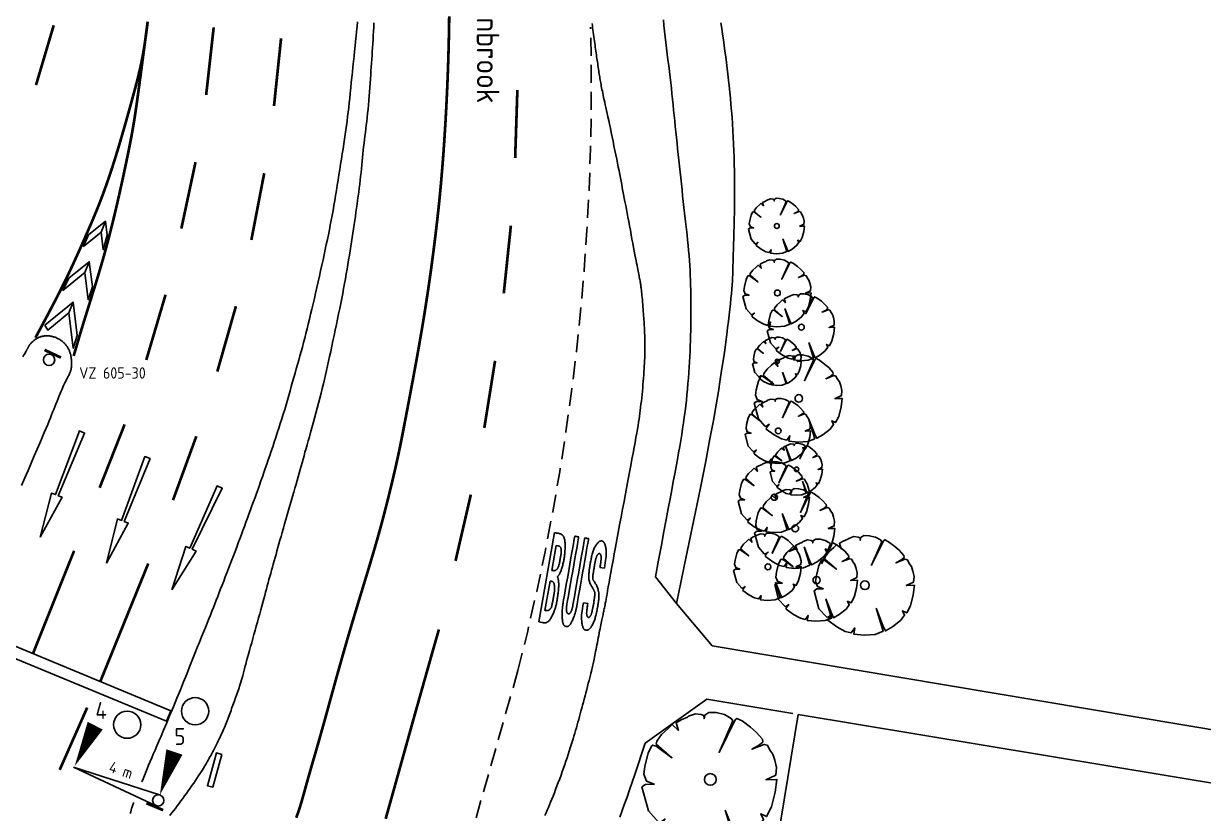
# Model space of a CAD drawing. Header units: metres. Extents: x -3 to 211, y 1 to 149.
# Drawn here: x 83.3 to 135.4, y 79.7 to 114.5 of the extents above; entities that cross this region are included whole.
import ezdxf

# ---------------------------------------------------------------- set-up
doc = ezdxf.new("R2010")
doc.units = ezdxf.units.M
doc.header["$LTSCALE"] = 25
doc.linetypes.add('STRICHLINIE2', pattern=[9.525, 6.35, -3.175])
doc.layers.get('0').update_dxf_attribs({"linetype": 'CONTINUOUS'})
for name, color, linetype in [('BG-GR-TXT-STR-NAM', 4, 'CONTINUOUS'), ('BT-OF-LIN-ABG', 4, 'CONTINUOUS'), ('BT-SM-SYM', 2, 'CONTINUOUS'), ('BV-FM-SYM', 2, 'CONTINUOUS'), ('BV-SF-LIN-HOH', 5, 'CONTINUOUS'), ('BV-SF-LIN-HOH-AGS', 5, 'STRICHLINIE2'), ('BV-SM-SYM', 2, 'CONTINUOUS'), ('BV-VK-SYM', 2, 'CONTINUOUS'), ('BV-VK-TXT', 2, 'CONTINUOUS'), ('BV-VK-TXT-LSA', 3, 'CONTINUOUS')]:
    doc.layers.add(name, color=color, linetype=linetype)
doc.styles.get("Standard").update_dxf_attribs({"font": 'isocp.shx', "height": 0.5})

# ---------------------------------------------------------------- blocks, each defined once
blk = doc.blocks.new('VKLSASK1')
blk.add_lwpolyline([(0, -0.45, 0, 0, 0), (0, 0.15, 0.3, 0, 0), (0, 0.45, 0, 0, 0)], format="xyseb")
blk.add_circle((0, 0), 0.6)
blk = doc.blocks.new('BMIST')
blk.add_lwpolyline([(0.506, 0.041), (0.991, 0.004), (0.99, -0.167), (0.925, -0.378), (0.829, -0.566), (0.721, -0.503), (0.788, -0.605), (0.717, -0.704), (0.57, -0.828), (0.382, -0.947), (0.354, -0.933), (0.304, -0.846), (0.324, -0.92), (0.31, -0.952), (0.101, -1.03), (-0.27, -0.988), (-0.283, -0.927), (-0.239, -0.804), (-0.323, -0.896), (-0.431, -0.894), (-0.535, -0.836), (-0.705, -0.716), (-0.782, -0.629), (-0.791, -0.616), (-0.754, -0.569), (-0.509, -0.416), (-0.783, -0.559), (-0.822, -0.535), (-0.888, -0.433), (-0.937, -0.307), (-0.967, -0.23), (-0.853, -0.178), (-0.972, -0.169), (-0.984, -0.083), (-0.988, 0.019), (-0.995, 0.04), (-0.992, 0.149), (-0.949, 0.227), (-0.921, 0.255), (-0.876, 0.242), (-0.923, 0.274), (-0.939, 0.342), (-0.895, 0.442), (-0.824, 0.549), (-0.733, 0.621), (-0.69, 0.629), (-0.328, 0.267), (-0.694, 0.669), (-0.702, 0.7), (-0.639, 0.757), (-0.506, 0.838), (-0.406, 0.892), (-0.273, 0.943), (-0.233, 0.932), (-0.208, 0.851), (-0.194, 0.741), (-0.194, 0.938), (-0.164, 0.976), (-0.083, 0.986), (-0.013, 1.003), (0.083, 0.998), (0.192, 0.981), (0.295, 0.932), (0.305, 0.77), (0.361, 0.923), (0.531, 0.832), (0.714, 0.7), (0.82, 0.58), (0.752, 0.513), (0.846, 0.521), (0.916, 0.409), (0.976, 0.211), (0.999, 0.048), (0.879, 0.043)], close=True)
blk.add_circle((0, 0), 0.0866)
blk = doc.blocks.new('FMPFLG')
blk.add_lwpolyline([(0, 0), (2, 0.25), (2, 0.0625), (5, 0.125), (5, -0.125), (2, -0.0625), (2, -0.25)], close=True)
blk = doc.blocks.new('BB')
for p, q in [((0, 0), (0, 4)), ((0, 0), (0, 4)), ((0.175, 2.337), (0.175, 3.45)), ((0.175, 0.55), (0.175, 1.863))]:
    blk.add_line(p, q)
for points in [[(0, 4), (0.045, 4), (0.088, 4), (0.129, 4), (0.167, 3.999), (0.203, 3.998), (0.237, 3.995), (0.267, 3.991), (0.295, 3.986), (0.32, 3.978), (0.342, 3.969), (0.362, 3.958), (0.38, 3.944), (0.396, 3.928), (0.412, 3.91), (0.426, 3.89), (0.44, 3.868), (0.455, 3.843), (0.469, 3.816), (0.482, 3.786), (0.496, 3.754), (0.509, 3.72), (0.521, 3.683), (0.532, 3.643), (0.543, 3.6), (0.552, 3.555), (0.561, 3.508), (0.569, 3.459), (0.576, 3.409), (0.582, 3.359), (0.588, 3.308), (0.593, 3.259), (0.597, 3.21), (0.601, 3.163), (0.604, 3.118), (0.607, 3.073), (0.609, 3.029), (0.611, 2.986), (0.612, 2.941), (0.612, 2.896), (0.611, 2.85), (0.609, 2.802), (0.607, 2.753), (0.603, 2.704), (0.6, 2.654), (0.595, 2.606), (0.591, 2.559), (0.585, 2.515), (0.58, 2.473), (0.574, 2.434), (0.569, 2.399), (0.563, 2.366), (0.556, 2.336), (0.55, 2.309), (0.543, 2.284), (0.536, 2.261), (0.528, 2.239), (0.521, 2.22), (0.513, 2.202), (0.505, 2.185), (0.497, 2.171), (0.49, 2.158), (0.483, 2.146), (0.477, 2.137), (0.472, 2.129), (0.468, 2.123), (0.465, 2.118), (0.463, 2.115), (0.462, 2.112), (0.461, 2.111), (0.46, 2.11), (0.46, 2.11), (0.46, 2.11), (0.46, 2.11), (0.46, 2.11), (0.46, 2.11), (0.46, 2.11), (0.46, 2.11), (0.46, 2.11), (0.46, 2.11), (0.46, 2.11), (0.46, 2.11), (0.46, 2.11), (0.46, 2.11), (0.461, 2.109), (0.461, 2.108), (0.462, 2.107), (0.463, 2.105), (0.465, 2.103), (0.467, 2.1), (0.469, 2.096), (0.472, 2.091), (0.476, 2.084), (0.48, 2.075), (0.485, 2.064), (0.492, 2.05), (0.499, 2.034), (0.507, 2.014), (0.516, 1.991), (0.525, 1.965), (0.535, 1.936), (0.545, 1.904), (0.554, 1.868), (0.564, 1.83), (0.572, 1.788), (0.58, 1.743), (0.587, 1.696), (0.593, 1.647), (0.599, 1.597), (0.604, 1.547), (0.608, 1.496), (0.611, 1.447), (0.614, 1.399), (0.616, 1.353), (0.617, 1.31), (0.618, 1.268), (0.619, 1.228), (0.62, 1.189), (0.62, 1.152), (0.621, 1.116), (0.621, 1.081), (0.621, 1.046), (0.622, 1.012), (0.622, 0.978), (0.622, 0.944), (0.621, 0.909), (0.619, 0.873), (0.617, 0.836), (0.613, 0.797), (0.608, 0.756), (0.603, 0.714), (0.596, 0.67), (0.588, 0.626), (0.579, 0.581), (0.57, 0.535), (0.56, 0.491), (0.549, 0.446), (0.537, 0.403), (0.525, 0.361), (0.513, 0.32), (0.5, 0.281), (0.486, 0.245), (0.473, 0.211), (0.458, 0.179), (0.444, 0.151), (0.429, 0.125), (0.414, 0.103), (0.398, 0.084), (0.382, 0.067), (0.365, 0.053), (0.347, 0.04), (0.329, 0.03), (0.31, 0.022), (0.291, 0.016), (0.269, 0.01), (0.242, 0.006), (0.211, 0.004), (0.173, 0.002), (0.126, 0.001), (0.069, 0), (0, 0)], [(0.175, 3.45), (0.225, 3.452), (0.264, 3.452), (0.296, 3.45), (0.32, 3.444), (0.339, 3.437), (0.354, 3.427), (0.365, 3.416), (0.375, 3.402), (0.384, 3.385), (0.393, 3.368), (0.402, 3.348), (0.41, 3.327), (0.417, 3.304), (0.423, 3.28), (0.429, 3.255), (0.434, 3.228), (0.437, 3.201), (0.44, 3.173), (0.442, 3.144), (0.444, 3.113), (0.444, 3.08), (0.445, 3.045), (0.445, 3.007), (0.445, 2.967), (0.445, 2.924), (0.445, 2.88), (0.445, 2.834), (0.444, 2.788), (0.443, 2.743), (0.441, 2.7), (0.439, 2.659), (0.437, 2.622), (0.433, 2.588), (0.429, 2.559), (0.424, 2.534), (0.419, 2.511), (0.412, 2.491), (0.406, 2.474), (0.399, 2.458), (0.392, 2.444), (0.384, 2.431), (0.376, 2.419), (0.368, 2.409), (0.359, 2.399), (0.35, 2.389), (0.341, 2.381), (0.332, 2.373), (0.322, 2.366), (0.311, 2.36), (0.3, 2.354), (0.287, 2.35), (0.272, 2.345), (0.254, 2.342), (0.232, 2.34), (0.206, 2.338), (0.175, 2.337)], [(0.175, 1.863), (0.216, 1.864), (0.25, 1.863), (0.278, 1.859), (0.301, 1.853), (0.32, 1.844), (0.335, 1.832), (0.347, 1.817), (0.358, 1.8), (0.368, 1.78), (0.377, 1.757), (0.385, 1.733), (0.392, 1.707), (0.399, 1.682), (0.405, 1.656), (0.41, 1.632), (0.416, 1.609), (0.42, 1.589), (0.424, 1.57), (0.428, 1.552), (0.431, 1.534), (0.434, 1.516), (0.437, 1.498), (0.439, 1.477), (0.441, 1.455), (0.442, 1.429), (0.443, 1.401), (0.444, 1.37), (0.444, 1.337), (0.445, 1.301), (0.445, 1.263), (0.445, 1.222), (0.445, 1.179), (0.445, 1.134), (0.445, 1.087), (0.445, 1.04), (0.444, 0.993), (0.443, 0.947), (0.442, 0.903), (0.44, 0.862), (0.438, 0.824), (0.435, 0.791), (0.431, 0.761), (0.427, 0.735), (0.421, 0.711), (0.414, 0.69), (0.406, 0.671), (0.396, 0.652), (0.385, 0.635), (0.372, 0.617), (0.356, 0.6), (0.337, 0.585), (0.315, 0.572), (0.288, 0.561), (0.256, 0.553), (0.219, 0.549), (0.175, 0.55)]]:
    blk.add_lwpolyline(points)
blk = doc.blocks.new('BU')
blk.add_lwpolyline([(0.347, 0.589), (0.351, 0.591), (0.356, 0.594), (0.36, 0.598), (0.365, 0.603), (0.369, 0.608), (0.374, 0.615), (0.379, 0.622), (0.384, 0.631), (0.39, 0.642), (0.395, 0.654), (0.401, 0.667), (0.407, 0.681), (0.412, 0.697), (0.417, 0.714), (0.422, 0.733), (0.426, 0.752), (0.43, 0.773), (0.433, 0.795), (0.436, 0.817), (0.438, 0.838), (0.44, 0.859), (0.441, 0.877), (0.442, 0.894), (0.443, 0.909), (0.444, 0.921), (0.444, 0.936), (0.445, 0.961), (0.445, 1.002), (0.445, 1.065), (0.445, 1.157), (0.445, 1.284), (0.445, 1.452), (0.445, 1.665), (0.445, 1.914), (0.445, 2.186), (0.445, 2.471), (0.445, 2.755), (0.445, 3.028), (0.445, 3.277), (0.445, 3.49), (0.445, 3.658), (0.445, 3.784), (0.445, 3.875), (0.445, 3.935), (0.445, 3.972), (0.445, 3.991), (0.445, 3.998), (0.445, 3.999), (0.445, 3.999), (0.445, 3.999), (0.447, 3.999), (0.449, 3.999), (0.452, 3.999), (0.457, 3.999), (0.465, 3.999), (0.474, 3.999), (0.486, 3.999), (0.501, 3.999), (0.516, 3.999), (0.532, 3.999), (0.549, 3.999), (0.564, 3.999), (0.579, 3.999), (0.591, 3.999), (0.6, 3.999), (0.608, 3.999), (0.613, 3.999), (0.616, 3.999), (0.618, 3.999), (0.62, 3.999), (0.62, 3.999), (0.62, 3.999), (0.62, 3.998), (0.62, 3.991), (0.62, 3.972), (0.62, 3.935), (0.62, 3.875), (0.62, 3.784), (0.62, 3.658), (0.62, 3.489), (0.62, 3.276), (0.62, 3.027), (0.62, 2.754), (0.62, 2.47), (0.62, 2.185), (0.62, 1.912), (0.62, 1.663), (0.62, 1.45), (0.62, 1.281), (0.62, 1.154), (0.62, 1.061), (0.619, 0.994), (0.619, 0.949), (0.618, 0.917), (0.617, 0.892), (0.616, 0.866), (0.614, 0.836), (0.611, 0.799), (0.608, 0.757), (0.604, 0.712), (0.599, 0.663), (0.594, 0.613), (0.587, 0.562), (0.578, 0.511), (0.569, 0.461), (0.558, 0.413), (0.547, 0.367), (0.535, 0.323), (0.523, 0.281), (0.511, 0.243), (0.499, 0.208), (0.487, 0.177), (0.477, 0.15), (0.467, 0.127), (0.458, 0.107), (0.448, 0.09), (0.439, 0.076), (0.43, 0.064), (0.42, 0.054), (0.41, 0.045), (0.399, 0.037), (0.388, 0.03), (0.376, 0.025), (0.363, 0.02), (0.35, 0.016), (0.337, 0.014), (0.324, 0.012), (0.31, 0.011), (0.296, 0.012), (0.283, 0.014), (0.27, 0.016), (0.257, 0.02), (0.244, 0.025), (0.232, 0.03), (0.221, 0.037), (0.21, 0.045), (0.2, 0.054), (0.19, 0.064), (0.181, 0.076), (0.172, 0.09), (0.162, 0.107), (0.153, 0.127), (0.143, 0.15), (0.133, 0.177), (0.121, 0.208), (0.109, 0.243), (0.097, 0.281), (0.085, 0.323), (0.073, 0.367), (0.062, 0.413), (0.051, 0.461), (0.042, 0.511), (0.033, 0.562), (0.026, 0.613), (0.021, 0.663), (0.016, 0.712), (0.012, 0.757), (0.009, 0.799), (0.006, 0.836), (0.004, 0.866), (0.003, 0.892), (0.002, 0.917), (0.001, 0.949), (0.001, 0.994), (0, 1.061), (0, 1.154), (0, 1.281), (0, 1.45), (0, 1.663), (0, 1.912), (0, 2.185), (0, 2.47), (0, 2.754), (0, 3.027), (0, 3.276), (0, 3.489), (0, 3.658), (0, 3.784), (0, 3.875), (0, 3.935), (0, 3.972), (0, 3.991), (0, 3.998), (0, 3.999), (0, 3.999), (0, 3.999), (0.002, 3.999), (0.004, 3.999), (0.007, 3.999), (0.012, 3.999), (0.02, 3.999), (0.029, 3.999), (0.041, 3.999), (0.056, 3.999), (0.071, 3.999), (0.087, 3.999), (0.104, 3.999), (0.119, 3.999), (0.134, 3.999), (0.146, 3.999), (0.155, 3.999), (0.163, 3.999), (0.168, 3.999), (0.171, 3.999), (0.173, 3.999), (0.175, 3.999), (0.175, 3.999), (0.175, 3.999), (0.175, 3.998), (0.175, 3.991), (0.175, 3.972), (0.175, 3.935), (0.175, 3.875), (0.175, 3.784), (0.175, 3.658), (0.175, 3.49), (0.175, 3.277), (0.175, 3.028), (0.175, 2.755), (0.175, 2.471), (0.175, 2.186), (0.175, 1.914), (0.175, 1.665), (0.175, 1.452), (0.175, 1.284), (0.175, 1.157), (0.175, 1.065), (0.175, 1.002), (0.175, 0.961), (0.176, 0.936), (0.176, 0.921), (0.177, 0.909), (0.178, 0.894), (0.179, 0.877), (0.18, 0.859), (0.182, 0.838), (0.184, 0.817), (0.187, 0.795), (0.19, 0.773), (0.194, 0.752), (0.198, 0.733), (0.203, 0.714), (0.208, 0.697), (0.213, 0.681), (0.219, 0.667), (0.225, 0.654), (0.23, 0.642), (0.236, 0.631), (0.241, 0.622), (0.246, 0.615), (0.251, 0.608), (0.255, 0.603), (0.26, 0.598), (0.264, 0.594), (0.269, 0.591), (0.273, 0.589), (0.278, 0.586), (0.283, 0.585), (0.287, 0.583), (0.292, 0.582), (0.296, 0.581), (0.3, 0.581), (0.303, 0.58), (0.305, 0.58), (0.307, 0.58), (0.309, 0.579), (0.309, 0.579), (0.31, 0.579), (0.311, 0.579), (0.311, 0.579), (0.313, 0.58), (0.315, 0.58), (0.317, 0.58), (0.32, 0.581), (0.324, 0.581), (0.328, 0.582), (0.333, 0.583), (0.337, 0.585), (0.342, 0.586)], close=True)
blk = doc.blocks.new('BS')
for p, q in [((0.45, 2.832), (0.65, 2.832)), ((0.2, 1.174), (0, 1.174))]:
    blk.add_line(p, q)
for points in [[(0.65, 2.832), (0.649, 2.96), (0.647, 3.075), (0.644, 3.176), (0.639, 3.267), (0.634, 3.348), (0.627, 3.421), (0.618, 3.487), (0.607, 3.547), (0.595, 3.603), (0.581, 3.656), (0.566, 3.704), (0.55, 3.748), (0.533, 3.788), (0.517, 3.823), (0.5, 3.855), (0.485, 3.882), (0.471, 3.905), (0.457, 3.924), (0.445, 3.94), (0.433, 3.952), (0.422, 3.962), (0.411, 3.97), (0.402, 3.977), (0.392, 3.982), (0.383, 3.987), (0.374, 3.99), (0.365, 3.993), (0.357, 3.996), (0.348, 3.997), (0.34, 3.998), (0.331, 3.999), (0.322, 3.998), (0.313, 3.997), (0.303, 3.996), (0.293, 3.993), (0.284, 3.991), (0.274, 3.987), (0.265, 3.983), (0.255, 3.979), (0.246, 3.973), (0.238, 3.968), (0.229, 3.961), (0.22, 3.953), (0.211, 3.943), (0.201, 3.931), (0.191, 3.916), (0.179, 3.898), (0.166, 3.876), (0.151, 3.85), (0.135, 3.821), (0.118, 3.788), (0.102, 3.752), (0.085, 3.714), (0.07, 3.673), (0.056, 3.63), (0.043, 3.585), (0.033, 3.539), (0.025, 3.492), (0.019, 3.444), (0.014, 3.396), (0.01, 3.347), (0.008, 3.298), (0.006, 3.249), (0.004, 3.2), (0.003, 3.152), (0.003, 3.104), (0.002, 3.058), (0.001, 3.013), (0.001, 2.97), (0.001, 2.928), (0.001, 2.889), (0.001, 2.852), (0.001, 2.818), (0.002, 2.786), (0.002, 2.754), (0.003, 2.723), (0.004, 2.692), (0.005, 2.659), (0.007, 2.624), (0.009, 2.586), (0.012, 2.544), (0.015, 2.5), (0.02, 2.453), (0.025, 2.406), (0.032, 2.357), (0.041, 2.31), (0.052, 2.264), (0.065, 2.22), (0.081, 2.179), (0.098, 2.14), (0.118, 2.105), (0.138, 2.072), (0.159, 2.041), (0.181, 2.012), (0.203, 1.986), (0.223, 1.961), (0.243, 1.937), (0.262, 1.914), (0.28, 1.893), (0.297, 1.874), (0.313, 1.855), (0.328, 1.838), (0.341, 1.822), (0.353, 1.806), (0.364, 1.792), (0.374, 1.779), (0.383, 1.766), (0.391, 1.753), (0.399, 1.74), (0.405, 1.727), (0.411, 1.714), (0.416, 1.699), (0.421, 1.684), (0.425, 1.668), (0.429, 1.65), (0.432, 1.63), (0.435, 1.607), (0.438, 1.582), (0.44, 1.554), (0.442, 1.522), (0.444, 1.487), (0.445, 1.449), (0.446, 1.408), (0.447, 1.366), (0.448, 1.322), (0.448, 1.279), (0.449, 1.236), (0.449, 1.194), (0.449, 1.154), (0.449, 1.115), (0.449, 1.078), (0.448, 1.043), (0.448, 1.009), (0.447, 0.977), (0.446, 0.946), (0.445, 0.916), (0.444, 0.886), (0.442, 0.858), (0.44, 0.831), (0.437, 0.805), (0.435, 0.78), (0.431, 0.756), (0.427, 0.734), (0.423, 0.712), (0.418, 0.692), (0.412, 0.673), (0.406, 0.656), (0.4, 0.64), (0.393, 0.625), (0.387, 0.612), (0.379, 0.601), (0.372, 0.592), (0.365, 0.584), (0.357, 0.578), (0.35, 0.574), (0.343, 0.571), (0.335, 0.569), (0.328, 0.569), (0.321, 0.57), (0.315, 0.572), (0.308, 0.575), (0.302, 0.579), (0.296, 0.584), (0.29, 0.59), (0.284, 0.596), (0.279, 0.603), (0.273, 0.611), (0.268, 0.619), (0.262, 0.628), (0.257, 0.638), (0.251, 0.647), (0.246, 0.658), (0.242, 0.669), (0.237, 0.682), (0.233, 0.695), (0.229, 0.709), (0.225, 0.724), (0.222, 0.74), (0.219, 0.757), (0.217, 0.776), (0.214, 0.795), (0.212, 0.815), (0.21, 0.836), (0.208, 0.858), (0.207, 0.881), (0.205, 0.906), (0.204, 0.935), (0.203, 0.969), (0.202, 1.008), (0.201, 1.054), (0.2, 1.109), (0.2, 1.174)], [(0, 1.174), (-0.002, 1.039), (-0.001, 0.919), (0.002, 0.812), (0.008, 0.718), (0.016, 0.634), (0.026, 0.56), (0.037, 0.493), (0.05, 0.432), (0.063, 0.376), (0.077, 0.325), (0.091, 0.278), (0.106, 0.236), (0.121, 0.197), (0.136, 0.164), (0.15, 0.134), (0.164, 0.108), (0.177, 0.087), (0.189, 0.069), (0.201, 0.055), (0.212, 0.043), (0.222, 0.034), (0.232, 0.027), (0.242, 0.021), (0.251, 0.017), (0.26, 0.013), (0.268, 0.01), (0.277, 0.008), (0.286, 0.006), (0.295, 0.005), (0.305, 0.005), (0.316, 0.005), (0.329, 0.006), (0.342, 0.008), (0.357, 0.01), (0.373, 0.015), (0.39, 0.021), (0.407, 0.031), (0.425, 0.043), (0.443, 0.06), (0.461, 0.082), (0.48, 0.109), (0.498, 0.14), (0.516, 0.175), (0.533, 0.213), (0.549, 0.255), (0.565, 0.299), (0.578, 0.344), (0.591, 0.39), (0.601, 0.437), (0.611, 0.484), (0.618, 0.531), (0.625, 0.577), (0.63, 0.622), (0.634, 0.666), (0.638, 0.708), (0.64, 0.749), (0.643, 0.787), (0.645, 0.823), (0.646, 0.858), (0.647, 0.892), (0.648, 0.925), (0.649, 0.957), (0.649, 0.99), (0.649, 1.023), (0.649, 1.057), (0.649, 1.092), (0.649, 1.127), (0.649, 1.164), (0.649, 1.2), (0.648, 1.238), (0.648, 1.276), (0.647, 1.314), (0.647, 1.353), (0.645, 1.392), (0.643, 1.432), (0.64, 1.473), (0.636, 1.514), (0.631, 1.555), (0.623, 1.597), (0.614, 1.64), (0.602, 1.684), (0.589, 1.728), (0.573, 1.772), (0.556, 1.815), (0.537, 1.857), (0.517, 1.898), (0.496, 1.937), (0.475, 1.974), (0.453, 2.008), (0.431, 2.04), (0.409, 2.069), (0.387, 2.096), (0.366, 2.12), (0.346, 2.142), (0.327, 2.162), (0.309, 2.18), (0.293, 2.195), (0.279, 2.209), (0.266, 2.223), (0.255, 2.235), (0.245, 2.249), (0.237, 2.263), (0.23, 2.279), (0.224, 2.297), (0.219, 2.318), (0.215, 2.341), (0.211, 2.367), (0.209, 2.395), (0.207, 2.425), (0.205, 2.457), (0.204, 2.49), (0.203, 2.525), (0.203, 2.561), (0.202, 2.598), (0.202, 2.635), (0.201, 2.672), (0.201, 2.709), (0.2, 2.746), (0.2, 2.782), (0.2, 2.817), (0.2, 2.851), (0.199, 2.884), (0.199, 2.915), (0.199, 2.946), (0.199, 2.976), (0.199, 3.005), (0.2, 3.033), (0.2, 3.061), (0.201, 3.088), (0.202, 3.115), (0.204, 3.141), (0.206, 3.167), (0.208, 3.191), (0.211, 3.215), (0.214, 3.238), (0.218, 3.259), (0.222, 3.279), (0.226, 3.298), (0.231, 3.315), (0.237, 3.331), (0.242, 3.346), (0.248, 3.36), (0.255, 3.373), (0.262, 3.385), (0.269, 3.396), (0.276, 3.406), (0.284, 3.415), (0.292, 3.422), (0.3, 3.428), (0.308, 3.432), (0.316, 3.434), (0.325, 3.435), (0.334, 3.434), (0.342, 3.431), (0.351, 3.426), (0.359, 3.42), (0.368, 3.412), (0.376, 3.403), (0.383, 3.393), (0.39, 3.382), (0.397, 3.37), (0.403, 3.357), (0.408, 3.343), (0.414, 3.329), (0.418, 3.314), (0.422, 3.298), (0.426, 3.281), (0.43, 3.263), (0.433, 3.244), (0.435, 3.225), (0.438, 3.205), (0.44, 3.183), (0.442, 3.161), (0.443, 3.138), (0.445, 3.114), (0.446, 3.089), (0.447, 3.063), (0.448, 3.036), (0.449, 3.007), (0.449, 2.977), (0.449, 2.944), (0.45, 2.909), (0.45, 2.872), (0.45, 2.832)]]:
    blk.add_lwpolyline(points)
blk = doc.blocks.new('BFMBUS')
at = {"rotation": 90}
for name, p in [('BS', (4, 0.56571)), ('BU', (4, -0.31523)), ('BB', (4, -1.22))]:
    blk.add_blockref(name, p, dxfattribs=at)
blk = doc.blocks.new('BVKMAN')
blk.add_circle((0, 0), 0.25)
blk = doc.blocks.new('Verkehrszeichen')
at = {"layer": 'BV-VK-SYM', "const_width": 0.125}
blk.add_lwpolyline([(0.305, 0.373), (0.322, -0.426)], dxfattribs=at)
at = {"layer": 'BV-VK-SYM', "rotation": 0.8654267626991108}
blk.add_blockref('BVKMAN', (0, 0), dxfattribs=at)

msp = doc.modelspace()

# ---------------------------------------------------------------- linework, layer by layer
at = {"layer": 'BT-OF-LIN-ABG'}
for p, q in [((112.143, 88.917), (111.223, 90.082)), ((113.722, 87.046), (112.143, 88.917)), ((147.807, 81.32), (113.722, 87.046)), ((113.484, 84.695), (110.77, 82.746)), ((117.278, 84.059), (113.484, 84.695))]:
    msp.add_line(p, q, dxfattribs=at)
for points in [[(111.223, 90.082), (111.358, 90.823), (111.479, 91.487), (111.589, 92.082), (111.689, 92.615), (111.779, 93.095), (111.861, 93.53), (111.937, 93.926), (112.006, 94.292), (112.071, 94.635), (112.131, 94.958), (112.188, 95.264), (112.24, 95.556), (112.289, 95.835), (112.335, 96.104), (112.378, 96.366), (112.418, 96.623), (112.456, 96.878), (112.491, 97.131), (112.524, 97.381), (112.554, 97.63), (112.582, 97.878), (112.608, 98.123), (112.632, 98.368), (112.654, 98.611), (112.674, 98.852), (112.692, 99.093), (112.708, 99.332), (112.723, 99.57), (112.736, 99.806), (112.747, 100.04), (112.756, 100.273), (112.764, 100.504), (112.771, 100.733), (112.776, 100.96), (112.781, 101.185), (112.783, 101.409), (112.785, 101.632), (112.785, 101.854), (112.785, 102.074), (112.783, 102.294), (112.78, 102.513), (112.777, 102.732), (112.771, 102.95), (112.764, 103.168), (112.756, 103.386), (112.745, 103.605), (112.733, 103.824), (112.718, 104.044), (112.701, 104.265), (112.681, 104.488), (112.66, 104.713), (112.637, 104.94), (112.612, 105.171), (112.586, 105.405), (112.56, 105.643), (112.532, 105.886), (112.504, 106.135), (112.476, 106.387), (112.448, 106.644), (112.419, 106.902), (112.39, 107.163), (112.361, 107.424), (112.333, 107.686), (112.305, 107.946), (112.277, 108.204), (112.249, 108.461), (112.222, 108.715), (112.196, 108.968), (112.17, 109.218), (112.144, 109.466), (112.119, 109.712), (112.094, 109.955), (112.07, 110.197), (112.046, 110.437), (112.022, 110.675), (111.998, 110.914), (111.973, 111.154), (111.948, 111.394), (111.922, 111.637), (111.894, 111.883), (111.865, 112.132), (111.835, 112.384), (111.804, 112.638), (111.772, 112.894), (111.741, 113.15), (111.709, 113.406), (111.679, 113.661), (111.649, 113.915), (111.621, 114.166), (111.594, 114.415), (111.569, 114.663)], [(112.143, 88.917), (112.563, 90.911), (112.913, 92.598), (113.2, 94.014), (113.434, 95.193), (113.622, 96.173), (113.772, 96.988), (113.893, 97.673), (113.993, 98.266), (114.079, 98.795), (114.154, 99.273), (114.218, 99.704), (114.274, 100.094), (114.323, 100.449), (114.365, 100.775), (114.402, 101.077), (114.436, 101.361), (114.467, 101.631), (114.496, 101.889), (114.522, 102.133), (114.546, 102.363), (114.567, 102.578), (114.585, 102.778), (114.6, 102.962), (114.612, 103.129), (114.622, 103.28), (114.628, 103.419), (114.633, 103.552), (114.636, 103.685), (114.639, 103.822), (114.642, 103.969), (114.645, 104.133), (114.649, 104.317), (114.655, 104.527), (114.662, 104.761), (114.671, 105.014), (114.679, 105.284), (114.687, 105.568), (114.695, 105.862), (114.702, 106.162), (114.708, 106.466), (114.711, 106.77), (114.712, 107.074), (114.712, 107.378), (114.709, 107.682), (114.705, 107.984), (114.698, 108.286), (114.69, 108.587), (114.679, 108.887), (114.666, 109.186), (114.651, 109.483), (114.635, 109.778), (114.616, 110.07), (114.596, 110.359), (114.574, 110.644), (114.551, 110.925), (114.526, 111.202), (114.5, 111.473), (114.472, 111.74), (114.444, 112.003), (114.414, 112.262), (114.383, 112.519), (114.351, 112.774), (114.318, 113.027), (114.285, 113.279), (114.251, 113.531), (114.216, 113.782), (114.181, 114.032), (114.144, 114.282), (114.107, 114.529)], [(110.77, 82.746), (110.609, 82.258), (110.461, 81.814), (110.325, 81.409), (110.198, 81.037), (110.08, 80.693), (109.967, 80.372), (109.859, 80.068), (109.753, 79.776), (109.647, 79.492)]]:
    msp.add_lwpolyline(points, dxfattribs=at)
at = {"layer": 'BV-FM-SYM', "const_width": 0.12}
for points in [[(83.871, 100.635), (84.2, 101.247), (84.478, 101.77), (84.71, 102.213), (84.904, 102.59), (85.066, 102.912), (85.203, 103.19), (85.322, 103.436), (85.428, 103.662), (85.529, 103.877), (85.624, 104.085), (85.716, 104.286), (85.804, 104.48), (85.888, 104.669), (85.969, 104.853), (86.049, 105.032), (86.126, 105.209), (86.202, 105.383), (86.276, 105.555), (86.35, 105.725), (86.422, 105.895), (86.493, 106.065), (86.563, 106.235), (86.633, 106.407), (86.702, 106.58), (86.769, 106.756), (86.837, 106.935), (86.903, 107.115), (86.969, 107.297), (87.033, 107.48), (87.097, 107.664), (87.16, 107.849), (87.221, 108.034), (87.281, 108.219), (87.341, 108.405), (87.399, 108.59), (87.456, 108.776), (87.513, 108.962), (87.569, 109.148), (87.624, 109.335), (87.679, 109.523), (87.733, 109.711), (87.788, 109.899), (87.841, 110.087), (87.894, 110.274), (87.946, 110.459), (87.997, 110.643), (88.048, 110.825), (88.097, 111.003), (88.145, 111.179), (88.192, 111.351), (88.238, 111.52), (88.282, 111.685), (88.324, 111.848), (88.365, 112.007), (88.404, 112.163), (88.441, 112.317), (88.476, 112.467), (88.509, 112.614), (88.54, 112.759), (88.569, 112.901), (88.596, 113.042), (88.622, 113.181), (88.646, 113.318), (88.668, 113.454), (88.69, 113.589), (88.71, 113.725), (88.729, 113.86), (88.748, 113.998), (88.766, 114.138), (88.784, 114.28), (88.803, 114.428), (88.822, 114.579)], [(85.558, 99.834), (85.613, 100.025), (85.758, 100.517), (85.889, 100.957), (86.01, 101.353), (86.121, 101.711), (86.224, 102.04), (86.32, 102.347), (86.411, 102.639), (86.499, 102.922), (86.584, 103.199), (86.666, 103.471), (86.745, 103.739), (86.822, 104.003), (86.897, 104.266), (86.969, 104.527), (87.04, 104.789), (87.109, 105.051), (87.176, 105.313), (87.242, 105.575), (87.306, 105.835), (87.368, 106.093), (87.428, 106.348), (87.487, 106.599), (87.543, 106.845), (87.598, 107.087), (87.65, 107.322), (87.701, 107.553), (87.75, 107.778), (87.797, 107.998), (87.842, 108.213), (87.886, 108.423), (87.929, 108.628), (87.97, 108.829), (88.01, 109.027), (88.049, 109.224), (88.087, 109.423), (88.125, 109.625), (88.162, 109.833), (88.199, 110.049), (88.236, 110.274), (88.273, 110.515), (88.314, 110.792), (88.362, 111.128), (88.419, 111.546), (88.49, 112.071), (88.577, 112.725), (88.684, 113.533), (88.814, 114.518)], [(95.373, 79.461), (95.424, 79.598), (95.472, 79.736), (95.519, 79.876), (95.563, 80.017), (95.607, 80.161), (95.649, 80.309), (95.693, 80.462), (95.737, 80.622), (95.783, 80.79), (95.832, 80.967), (95.884, 81.154), (95.941, 81.352), (96.001, 81.562), (96.065, 81.785), (96.133, 82.019), (96.205, 82.265), (96.28, 82.524), (96.358, 82.795), (96.438, 83.079), (96.521, 83.375), (96.607, 83.681), (96.694, 83.995), (96.781, 84.313), (96.87, 84.634), (96.958, 84.954), (97.045, 85.271), (97.131, 85.581), (97.215, 85.883), (97.298, 86.177), (97.379, 86.463), (97.458, 86.742), (97.536, 87.013), (97.612, 87.277), (97.688, 87.535), (97.762, 87.787), (97.835, 88.034), (97.907, 88.275), (97.978, 88.512), (98.048, 88.744), (98.117, 88.973), (98.186, 89.199), (98.254, 89.422), (98.321, 89.642), (98.388, 89.861), (98.454, 90.079), (98.52, 90.295), (98.585, 90.51), (98.649, 90.724), (98.713, 90.938), (98.776, 91.152), (98.839, 91.367), (98.901, 91.582), (98.963, 91.798), (99.024, 92.018), (99.086, 92.24), (99.148, 92.467), (99.21, 92.7), (99.272, 92.939), (99.336, 93.186), (99.401, 93.441), (99.466, 93.702), (99.53, 93.966), (99.595, 94.232), (99.657, 94.496), (99.718, 94.757), (99.776, 95.012), (99.831, 95.258), (99.882, 95.494), (99.93, 95.721), (99.975, 95.941), (100.019, 96.156), (100.06, 96.367), (100.101, 96.577), (100.141, 96.787), (100.182, 96.999), (100.223, 97.215), (100.265, 97.435), (100.308, 97.66), (100.351, 97.888), (100.395, 98.121), (100.439, 98.357), (100.484, 98.598), (100.53, 98.842), (100.576, 99.091), (100.622, 99.343), (100.669, 99.599), (100.716, 99.859), (100.762, 100.121), (100.809, 100.388), (100.856, 100.657), (100.903, 100.929), (100.949, 101.204), (100.995, 101.483), (101.041, 101.765), (101.086, 102.052), (101.131, 102.343), (101.176, 102.64), (101.221, 102.942), (101.265, 103.251), (101.31, 103.566), (101.353, 103.886), (101.396, 104.209), (101.438, 104.533), (101.478, 104.856), (101.518, 105.177), (101.555, 105.493), (101.591, 105.803), (101.625, 106.105), (101.657, 106.401), (101.687, 106.694), (101.716, 106.984), (101.743, 107.274), (101.77, 107.567), (101.795, 107.864), (101.82, 108.167), (101.844, 108.478), (101.868, 108.796), (101.891, 109.121), (101.913, 109.451), (101.934, 109.785), (101.955, 110.122), (101.974, 110.46), (101.993, 110.8), (102.01, 111.14), (102.026, 111.478), (102.041, 111.813), (102.054, 112.145), (102.067, 112.471), (102.078, 112.791), (102.087, 113.103), (102.096, 113.406), (102.103, 113.7), (102.109, 113.985), (102.115, 114.264), (102.119, 114.538), (102.122, 114.81)], [(83.896, 111.781), (84.678, 114.417)], [(91.401, 111.344), (91.734, 114.325)], [(94.394, 110.861), (94.706, 113.845)], [(105.031, 108.57), (105.129, 111.569)], [(90.306, 105.447), (90.932, 108.381)], [(93.395, 104.947), (93.962, 107.893)], [(104.529, 102.593), (104.841, 105.576)], [(88.76, 99.653), (89.61, 102.53)], [(91.892, 99.141), (92.714, 102.026)], [(103.67, 96.656), (104.145, 99.618)], [(86.703, 94.019), (87.805, 96.809)], [(89.938, 93.469), (90.967, 96.287)], [(102.4, 90.792), (103.076, 93.715)], [(83.76, 86.696), (85.578, 91.238)], [(86.73, 85.466), (88.847, 90.675)], [(99.318, 79.414), (99.433, 79.819), (99.554, 80.252), (99.684, 80.716), (99.822, 81.211), (99.971, 81.744), (100.133, 82.326), (100.314, 82.975), (100.518, 83.706), (100.751, 84.534), (101.017, 85.476), (101.32, 86.548), (101.666, 87.765)], [(86.153, 84.318), (84.941, 81.573)]]:
    msp.add_lwpolyline(points, dxfattribs=at)
at = {"layer": 'BV-FM-SYM'}
for points in [[(86.218, 105.171), (86.955, 105.771), (86.764, 105.293), (85.997, 104.667)], [(86.955, 105.771), (87.033, 105.156), (86.862, 104.516), (86.764, 105.293)], [(85.348, 103.259), (86.243, 103.989), (86.052, 103.511), (85.081, 102.719)], [(86.243, 103.989), (86.383, 102.886), (86.204, 102.312), (86.052, 103.511)], [(84.282, 101.188), (85.531, 102.207), (85.34, 101.729), (84.415, 100.974)], [(85.531, 102.207), (85.719, 100.735), (85.538, 100.174), (85.34, 101.729)], [(91.695, 80.809), (91.454, 80.875), (91.851, 82.322), (92.092, 82.256)]]:
    msp.add_lwpolyline(points, close=True, dxfattribs=at)
msp.add_lwpolyline([(80.624, 87.995), (89.838, 84.178), (89.647, 83.716), (80.427, 87.536)], dxfattribs=at)
at = {"layer": 'BV-SF-LIN-HOH'}
for p, q in [((117.517, 84.018), (116.583, 78.344)), ((147.807, 78.979), (117.517, 84.018))]:
    msp.add_line(p, q, dxfattribs=at)
for points in [[(98.071, 114.576), (98.055, 114.362), (98.036, 114.148), (98.015, 113.933), (97.993, 113.715), (97.97, 113.496), (97.947, 113.274), (97.923, 113.05), (97.898, 112.822), (97.875, 112.59), (97.851, 112.356), (97.828, 112.122), (97.804, 111.889), (97.781, 111.658), (97.758, 111.43), (97.735, 111.209), (97.712, 110.994), (97.689, 110.786), (97.665, 110.586), (97.641, 110.389), (97.616, 110.195), (97.59, 110.001), (97.563, 109.806), (97.535, 109.606), (97.505, 109.401), (97.473, 109.189), (97.44, 108.969), (97.406, 108.745), (97.37, 108.516), (97.334, 108.285), (97.297, 108.053), (97.26, 107.821), (97.223, 107.59), (97.185, 107.361), (97.148, 107.135), (97.111, 106.911), (97.073, 106.689), (97.035, 106.469), (96.997, 106.251), (96.957, 106.034), (96.917, 105.819), (96.876, 105.605), (96.835, 105.392), (96.792, 105.178), (96.747, 104.962), (96.702, 104.744), (96.655, 104.523), (96.606, 104.297), (96.556, 104.066), (96.504, 103.83), (96.451, 103.588), (96.396, 103.344), (96.341, 103.097), (96.285, 102.851), (96.23, 102.607), (96.174, 102.366), (96.119, 102.129), (96.065, 101.898), (96.011, 101.673), (95.958, 101.454), (95.906, 101.239), (95.853, 101.029), (95.801, 100.823), (95.749, 100.621), (95.697, 100.422), (95.645, 100.226), (95.592, 100.032), (95.539, 99.84), (95.486, 99.649), (95.432, 99.458), (95.378, 99.266), (95.324, 99.074), (95.269, 98.88), (95.214, 98.684), (95.158, 98.486), (95.102, 98.286), (95.045, 98.085), (94.986, 97.882), (94.927, 97.677), (94.866, 97.472), (94.803, 97.265), (94.739, 97.058), (94.673, 96.85), (94.607, 96.643), (94.539, 96.437), (94.471, 96.231), (94.404, 96.028), (94.336, 95.827), (94.27, 95.63), (94.204, 95.435), (94.139, 95.243), (94.075, 95.055), (94.011, 94.868), (93.948, 94.683), (93.884, 94.499), (93.82, 94.316), (93.755, 94.134), (93.69, 93.951), (93.624, 93.769), (93.557, 93.587), (93.49, 93.404), (93.423, 93.222), (93.356, 93.04), (93.289, 92.858), (93.222, 92.677), (93.155, 92.495), (93.088, 92.314), (93.022, 92.132), (92.954, 91.949), (92.887, 91.766), (92.818, 91.582), (92.749, 91.397), (92.679, 91.21), (92.607, 91.021), (92.535, 90.831), (92.462, 90.642), (92.389, 90.453), (92.316, 90.266), (92.245, 90.082), (92.175, 89.902), (92.107, 89.726), (92.04, 89.556), (91.976, 89.39), (91.913, 89.226), (91.85, 89.064), (91.786, 88.902), (91.722, 88.739), (91.657, 88.574), (91.589, 88.404), (91.518, 88.229), (91.444, 88.046), (91.367, 87.855), (91.285, 87.653), (91.198, 87.438), (91.105, 87.209), (91.006, 86.964), (90.901, 86.7), (90.789, 86.417), (90.67, 86.116), (90.543, 85.796), (90.408, 85.459), (90.266, 85.106), (90.115, 84.738), (89.955, 84.355), (89.787, 83.959)], [(89.799, 79.555), (89.88, 79.66), (89.963, 79.767), (90.045, 79.875), (90.128, 79.984), (90.21, 80.093), (90.291, 80.202), (90.372, 80.312), (90.452, 80.423), (90.533, 80.535), (90.613, 80.647), (90.693, 80.761), (90.774, 80.876), (90.853, 80.992), (90.932, 81.107), (91.009, 81.221), (91.083, 81.333), (91.155, 81.442), (91.223, 81.547), (91.286, 81.649), (91.345, 81.745), (91.4, 81.836), (91.451, 81.922), (91.497, 82.004), (91.541, 82.082), (91.581, 82.156), (91.619, 82.226), (91.654, 82.293), (91.687, 82.358), (91.718, 82.42), (91.749, 82.48), (91.778, 82.54), (91.807, 82.599), (91.837, 82.659), (91.867, 82.72), (91.898, 82.784), (91.93, 82.85), (91.964, 82.918), (91.998, 82.989), (92.033, 83.061), (92.068, 83.134), (92.103, 83.209), (92.138, 83.284), (92.172, 83.36), (92.205, 83.436), (92.237, 83.511), (92.269, 83.587), (92.299, 83.663), (92.329, 83.739), (92.358, 83.815), (92.387, 83.891), (92.415, 83.968), (92.443, 84.044), (92.471, 84.121), (92.498, 84.198), (92.525, 84.275), (92.552, 84.351), (92.579, 84.427), (92.606, 84.503), (92.634, 84.578), (92.661, 84.653), (92.688, 84.727), (92.716, 84.801), (92.743, 84.875), (92.771, 84.951), (92.798, 85.028), (92.824, 85.106), (92.851, 85.186), (92.877, 85.269), (92.903, 85.355), (92.929, 85.444), (92.956, 85.538), (92.983, 85.637), (93.012, 85.742), (93.043, 85.854), (93.075, 85.973), (93.11, 86.1), (93.147, 86.235), (93.186, 86.377), (93.227, 86.525), (93.27, 86.681), (93.315, 86.842), (93.362, 87.01), (93.41, 87.183), (93.46, 87.361), (93.511, 87.543), (93.562, 87.726), (93.614, 87.911), (93.666, 88.095), (93.716, 88.277), (93.765, 88.455), (93.813, 88.628), (93.858, 88.794), (93.901, 88.955), (93.943, 89.11), (93.983, 89.261), (94.022, 89.408), (94.06, 89.551), (94.098, 89.692), (94.136, 89.83), (94.173, 89.968), (94.211, 90.104), (94.249, 90.24), (94.287, 90.377), (94.325, 90.514), (94.364, 90.652), (94.403, 90.792), (94.442, 90.934), (94.483, 91.079), (94.524, 91.228), (94.566, 91.381), (94.61, 91.538), (94.655, 91.701), (94.703, 91.871), (94.753, 92.047), (94.806, 92.231), (94.861, 92.422), (94.919, 92.62), (94.978, 92.822), (95.038, 93.026), (95.098, 93.229), (95.156, 93.431), (95.214, 93.627), (95.268, 93.817), (95.32, 93.999), (95.369, 94.173), (95.416, 94.341), (95.461, 94.503), (95.504, 94.661), (95.547, 94.816), (95.589, 94.968), (95.631, 95.12), (95.674, 95.272), (95.717, 95.425), (95.761, 95.582), (95.806, 95.742), (95.853, 95.909), (95.902, 96.082), (95.953, 96.264), (96.006, 96.455), (96.062, 96.657), (96.12, 96.867), (96.179, 97.085), (96.238, 97.306), (96.298, 97.529), (96.356, 97.752), (96.413, 97.971), (96.468, 98.186), (96.52, 98.394), (96.57, 98.596), (96.618, 98.795), (96.664, 98.993), (96.71, 99.192), (96.756, 99.393), (96.802, 99.599), (96.849, 99.812), (96.897, 100.033), (96.946, 100.262), (96.996, 100.496), (97.046, 100.734), (97.097, 100.974), (97.147, 101.215), (97.196, 101.454), (97.244, 101.69), (97.291, 101.922), (97.336, 102.149), (97.38, 102.373), (97.423, 102.593), (97.464, 102.81), (97.504, 103.025), (97.543, 103.237), (97.581, 103.447), (97.617, 103.657), (97.653, 103.864), (97.687, 104.07), (97.72, 104.274), (97.753, 104.475), (97.784, 104.674), (97.815, 104.87), (97.844, 105.064), (97.873, 105.254), (97.902, 105.441), (97.929, 105.626), (97.956, 105.809), (97.982, 105.99), (98.008, 106.17), (98.033, 106.349), (98.058, 106.527), (98.082, 106.705), (98.106, 106.882), (98.129, 107.059), (98.152, 107.235), (98.174, 107.409), (98.195, 107.582), (98.214, 107.754), (98.233, 107.923), (98.251, 108.09), (98.268, 108.256), (98.284, 108.419), (98.299, 108.581), (98.315, 108.742), (98.331, 108.901), (98.348, 109.059), (98.365, 109.217), (98.384, 109.373), (98.404, 109.53), (98.424, 109.688), (98.444, 109.849), (98.465, 110.012), (98.485, 110.179), (98.505, 110.351), (98.524, 110.528), (98.542, 110.712), (98.56, 110.901), (98.576, 111.094), (98.592, 111.288), (98.607, 111.483), (98.621, 111.676), (98.634, 111.866), (98.647, 112.052), (98.66, 112.233), (98.672, 112.408), (98.683, 112.58), (98.695, 112.749), (98.706, 112.918), (98.717, 113.086), (98.728, 113.256), (98.739, 113.428), (98.75, 113.605), (98.761, 113.784), (98.772, 113.966), (98.783, 114.151), (98.794, 114.337), (98.804, 114.525)], [(106.343, 79.553), (106.395, 79.675), (106.445, 79.793), (106.495, 79.912), (106.545, 80.031), (106.595, 80.154), (106.647, 80.283), (106.702, 80.419), (106.759, 80.562), (106.817, 80.711), (106.876, 80.864), (106.935, 81.019), (106.994, 81.177), (107.053, 81.336), (107.11, 81.494), (107.166, 81.65), (107.219, 81.804), (107.271, 81.957), (107.322, 82.106), (107.37, 82.253), (107.417, 82.397), (107.461, 82.538), (107.504, 82.674), (107.545, 82.808), (107.584, 82.937), (107.622, 83.064), (107.659, 83.189), (107.695, 83.312), (107.73, 83.434), (107.764, 83.555), (107.798, 83.676), (107.832, 83.798), (107.866, 83.92), (107.9, 84.043), (107.934, 84.169), (107.969, 84.296), (108.004, 84.426), (108.039, 84.559), (108.075, 84.695), (108.112, 84.835), (108.149, 84.977), (108.186, 85.119), (108.222, 85.257), (108.257, 85.391), (108.29, 85.519), (108.32, 85.637), (108.347, 85.744), (108.371, 85.839), (108.391, 85.922), (108.41, 85.997), (108.426, 86.065), (108.441, 86.129), (108.455, 86.191), (108.469, 86.253), (108.483, 86.319), (108.497, 86.388), (108.512, 86.462), (108.528, 86.541), (108.545, 86.623), (108.562, 86.71), (108.58, 86.8), (108.598, 86.894), (108.617, 86.992), (108.637, 87.092), (108.657, 87.194), (108.677, 87.297), (108.697, 87.4), (108.717, 87.502), (108.737, 87.602), (108.756, 87.699), (108.775, 87.792), (108.792, 87.88), (108.81, 87.963), (108.826, 88.042), (108.842, 88.116), (108.856, 88.185), (108.87, 88.25), (108.883, 88.312), (108.896, 88.369), (108.907, 88.422), (108.918, 88.473), (108.928, 88.522), (108.938, 88.571), (108.949, 88.62), (108.959, 88.671), (108.97, 88.726), (108.981, 88.784), (108.994, 88.848), (109.007, 88.919), (109.023, 89), (109.04, 89.094), (109.06, 89.203), (109.083, 89.328), (109.11, 89.474), (109.14, 89.641), (109.174, 89.832), (109.213, 90.046), (109.255, 90.281), (109.301, 90.536), (109.351, 90.808), (109.403, 91.097), (109.459, 91.401), (109.517, 91.717), (109.578, 92.045), (109.64, 92.381), (109.704, 92.722), (109.769, 93.066), (109.833, 93.408), (109.897, 93.746), (109.959, 94.077), (110.02, 94.398), (110.077, 94.705), (110.132, 94.999), (110.184, 95.277), (110.233, 95.54), (110.278, 95.787), (110.32, 96.017), (110.359, 96.23), (110.393, 96.424), (110.423, 96.6), (110.45, 96.76), (110.474, 96.908), (110.496, 97.046), (110.515, 97.177), (110.533, 97.305), (110.549, 97.432), (110.565, 97.562), (110.581, 97.698), (110.597, 97.837), (110.613, 97.981), (110.628, 98.126), (110.642, 98.274), (110.656, 98.421), (110.669, 98.568), (110.681, 98.712), (110.693, 98.854), (110.703, 98.993), (110.712, 99.128), (110.72, 99.259), (110.728, 99.386), (110.734, 99.509), (110.74, 99.627), (110.744, 99.741), (110.748, 99.85), (110.75, 99.954), (110.752, 100.054), (110.753, 100.15), (110.754, 100.243), (110.754, 100.333), (110.753, 100.421), (110.752, 100.507), (110.75, 100.591), (110.748, 100.674), (110.745, 100.757), (110.742, 100.839), (110.739, 100.92), (110.735, 101.002), (110.731, 101.085), (110.726, 101.168), (110.721, 101.252), (110.716, 101.338), (110.711, 101.425), (110.705, 101.514), (110.698, 101.605), (110.691, 101.699), (110.684, 101.795), (110.676, 101.895), (110.668, 101.997), (110.659, 102.101), (110.65, 102.204), (110.641, 102.306), (110.632, 102.404), (110.623, 102.497), (110.615, 102.583), (110.607, 102.661), (110.6, 102.729), (110.594, 102.788), (110.587, 102.84), (110.581, 102.887), (110.575, 102.931), (110.569, 102.972), (110.563, 103.013), (110.555, 103.055), (110.547, 103.1), (110.538, 103.148), (110.529, 103.199), (110.518, 103.253), (110.507, 103.31), (110.496, 103.371), (110.483, 103.435), (110.47, 103.501), (110.456, 103.572), (110.441, 103.648), (110.424, 103.73), (110.407, 103.82), (110.387, 103.92), (110.365, 104.032), (110.341, 104.157), (110.314, 104.296), (110.285, 104.452), (110.253, 104.62), (110.219, 104.8), (110.184, 104.988), (110.148, 105.181), (110.111, 105.376), (110.075, 105.571), (110.039, 105.762), (110.004, 105.949), (109.97, 106.129), (109.937, 106.304), (109.905, 106.474), (109.874, 106.638), (109.844, 106.798), (109.814, 106.953), (109.786, 107.104), (109.757, 107.251), (109.729, 107.396), (109.701, 107.541), (109.673, 107.688), (109.643, 107.838), (109.612, 107.993), (109.58, 108.156), (109.545, 108.329), (109.509, 108.512), (109.47, 108.703), (109.43, 108.9), (109.39, 109.1), (109.349, 109.301), (109.308, 109.499), (109.268, 109.693), (109.229, 109.878), (109.192, 110.054), (109.156, 110.219), (109.122, 110.375), (109.09, 110.522), (109.06, 110.661), (109.032, 110.79), (109.005, 110.913), (108.979, 111.027), (108.956, 111.135), (108.934, 111.237), (108.914, 111.332), (108.894, 111.422), (108.877, 111.507), (108.86, 111.587), (108.845, 111.663), (108.831, 111.736), (108.818, 111.805), (108.805, 111.873), (108.793, 111.938), (108.782, 112.003), (108.771, 112.067), (108.76, 112.132), (108.75, 112.199), (108.739, 112.267), (108.728, 112.338), (108.717, 112.412), (108.705, 112.487), (108.694, 112.564), (108.682, 112.642), (108.67, 112.721), (108.659, 112.801), (108.647, 112.88), (108.636, 112.959), (108.625, 113.039), (108.613, 113.118), (108.602, 113.199), (108.591, 113.28), (108.579, 113.364), (108.567, 113.449), (108.555, 113.537), (108.542, 113.627), (108.529, 113.72), (108.516, 113.815), (108.503, 113.912), (108.489, 114.01), (108.475, 114.109), (108.462, 114.208), (108.448, 114.306), (108.435, 114.405), (108.421, 114.501)], [(83.255, 94.113), (83.401, 94.45), (83.545, 94.783), (83.686, 95.108), (83.821, 95.421), (83.948, 95.716), (84.065, 95.99), (84.171, 96.237), (84.263, 96.455), (84.344, 96.646), (84.414, 96.814), (84.476, 96.964), (84.532, 97.101), (84.583, 97.227), (84.631, 97.347), (84.679, 97.467), (84.727, 97.588), (84.775, 97.71), (84.824, 97.831), (84.872, 97.951), (84.918, 98.066), (84.963, 98.175), (85.005, 98.276), (85.044, 98.368), (85.079, 98.45), (85.111, 98.522), (85.141, 98.585), (85.167, 98.641), (85.192, 98.692), (85.215, 98.737), (85.237, 98.78), (85.258, 98.821), (85.279, 98.861), (85.299, 98.9), (85.319, 98.939), (85.338, 98.976), (85.355, 99.013), (85.372, 99.049), (85.387, 99.083), (85.401, 99.116), (85.413, 99.147), (85.423, 99.178), (85.432, 99.208), (85.44, 99.238), (85.446, 99.268), (85.451, 99.299), (85.456, 99.331), (85.459, 99.365), (85.462, 99.401), (85.463, 99.439), (85.464, 99.478), (85.464, 99.518), (85.464, 99.558), (85.463, 99.598), (85.46, 99.637), (85.458, 99.675), (85.454, 99.712), (85.45, 99.747), (85.445, 99.781), (85.439, 99.813), (85.433, 99.845), (85.426, 99.876), (85.418, 99.907), (85.41, 99.937), (85.401, 99.967), (85.391, 99.996), (85.38, 100.025), (85.369, 100.054), (85.357, 100.083), (85.344, 100.111), (85.331, 100.138), (85.317, 100.165), (85.302, 100.192), (85.286, 100.218), (85.269, 100.243), (85.252, 100.268), (85.233, 100.293), (85.213, 100.318), (85.192, 100.342), (85.17, 100.366), (85.146, 100.39), (85.121, 100.415), (85.095, 100.438), (85.067, 100.462), (85.038, 100.485), (85.008, 100.507), (84.977, 100.529), (84.945, 100.55), (84.913, 100.57), (84.879, 100.589), (84.845, 100.607), (84.81, 100.623), (84.775, 100.639), (84.739, 100.653), (84.703, 100.666), (84.667, 100.678), (84.631, 100.688), (84.594, 100.696), (84.558, 100.703), (84.522, 100.709), (84.486, 100.713), (84.45, 100.716), (84.414, 100.718), (84.379, 100.719), (84.344, 100.718), (84.31, 100.716), (84.276, 100.713), (84.243, 100.709), (84.21, 100.704), (84.179, 100.698), (84.148, 100.691), (84.119, 100.683), (84.091, 100.675), (84.064, 100.666), (84.037, 100.656), (84.012, 100.645), (83.986, 100.633), (83.961, 100.619), (83.936, 100.605), (83.91, 100.589), (83.884, 100.572), (83.858, 100.553), (83.831, 100.534), (83.805, 100.514), (83.78, 100.493), (83.756, 100.472), (83.733, 100.451), (83.711, 100.431), (83.691, 100.411), (83.673, 100.392), (83.657, 100.373), (83.641, 100.355), (83.627, 100.337), (83.615, 100.32), (83.603, 100.303), (83.592, 100.286), (83.581, 100.269), (83.572, 100.253), (83.563, 100.237), (83.554, 100.222), (83.546, 100.206), (83.538, 100.191), (83.53, 100.176), (83.523, 100.161), (83.515, 100.146), (83.507, 100.13), (83.498, 100.113), (83.487, 100.092), (83.473, 100.068), (83.457, 100.038), (83.437, 100.003), (83.413, 99.961), (83.384, 99.911), (83.351, 99.855), (83.314, 99.793)], [(89.787, 83.959), (89.647, 83.62), (89.523, 83.323), (89.413, 83.062), (89.315, 82.832), (89.227, 82.626), (89.146, 82.44), (89.071, 82.267), (89.001, 82.101), (88.932, 81.939), (88.865, 81.779), (88.801, 81.623), (88.738, 81.471), (88.678, 81.323), (88.621, 81.181), (88.565, 81.045)], [(88.199, 80.13), (88.191, 80.109), (88.162, 80.026), (88.136, 79.945), (88.112, 79.866), (88.091, 79.79), (88.072, 79.717), (88.055, 79.646)]]:
    msp.add_lwpolyline(points, dxfattribs=at)
at = {"layer": 'BV-SF-LIN-HOH-AGS', "ltscale": 0.005}
msp.add_line((105.155, 85.949), (98.522, 62.672), dxfattribs=at)
msp.add_arc((4.177, 111.718), 104.214, 345.68427, 1.43979, dxfattribs=at)
at = {"layer": 'BV-VK-SYM'}
for p, q in [((89.165, 80.002), (85.55, 81.696)), ((85.55, 81.696), (89.348, 80.466))]:
    msp.add_line(p, q, dxfattribs=at)
for points in [[(85.603, 81.738, 0, 0.75, 0), (86.509, 83.521, 0.75, 0.75, 0)], [(89.36, 80.468, 0, 0.75, 0), (90.002, 82.362, 0.75, 0.75, 0)]]:
    msp.add_lwpolyline(points, format="xyseb", dxfattribs=at)

# ---------------------------------------------------------------- block references
at = {"layer": 'BT-SM-SYM', "rotation": 291.3416415959789}
for p, xscale, yscale, zscale in [((116.571, 105.563), 1.225668008675733, 1.225668008675733, 1.225668008675733), ((116.597, 102.611), 1.497714801524575, 1.497714801524575, 1.497714801524575), ((117.655, 101.099), 1.478016334763691, 1.478016334763691, 1.478016334763691), ((116.592, 99.596), 1.066779821322927, 1.066779821322927, 1.066779821322927), ((117.542, 97.959), 1.92919858125857, 1.92919858125857, 1.92919858125857), ((116.635, 96.525), 1.436975805719549, 1.436975805719549, 1.436975805719549), ((117.444, 94.831), 1.148168382808335, 1.148168382808335, 1.148168382808335), ((116.461, 93.6), 1.562434495909253, 1.562434495909253, 1.562434495909253), ((117.383, 92.222), 1.762374922097766, 1.762374922097766, 1.762374922097766), ((116.181, 90.532), 1.485403601210131, 1.485403601210131, 1.485403601210131), ((118.327, 89.94), 1.81504558698347, 1.81504558698347, 1.81504558698347), ((120.46, 89.714), 2.200900811983451, 2.200900811983451, 2.200900811983451), ((113.639, 81.151), 2.961179746994242, 2.961179746994242, 2.961179746994242)]:
    msp.add_blockref('BMIST', p, dxfattribs=dict(at, xscale=xscale, yscale=yscale, zscale=zscale))
at = {"layer": 'BV-FM-SYM'}
for name, p, rotation in [('FMPFLG', (84.077, 91.832), 68.30138960228977), ('FMPFLG', (87.009, 90.687), 68.84020354307815), ('FMPFLG', (89.889, 89.514), 65.06398054442876), ('BFMBUS', (107.971, 91.826), 260.066327637057)]:
    msp.add_blockref(name, p, dxfattribs=dict(at, rotation=rotation))
at = {"layer": 'BV-SM-SYM'}
for p, rotation in [((90.914, 84.159), 156.2252701936361), ((87.919, 83.564), 158.4722562488335)]:
    msp.add_blockref('VKLSASK1', p, dxfattribs=dict(at, rotation=rotation))
at = {"layer": 'BV-VK-SYM'}
for p, rotation in [((84.472, 99.66), 63.62655995711675), ((89.289, 80.225), 246.150512559135)]:
    msp.add_blockref('Verkehrszeichen', p, dxfattribs=dict(at, rotation=rotation))

# ---------------------------------------------------------------- texts
at = {"layer": 'BG-GR-TXT-STR-NAM'}
msp.add_text('Rosenbrook', height=1, rotation=270.1699, dxfattribs=at).set_placement((103.323, 117.415))
at = {"layer": 'BV-VK-TXT'}
msp.add_text('VZ 605-30', height=0.5, dxfattribs=at).set_placement((85.802, 98.83))
msp.add_text('4 m', height=0.5, rotation=341.7408, dxfattribs=at).set_placement((87.074, 81.489))
at = {"layer": 'BV-VK-TXT-LSA'}
for s, p in [('4', (86.513, 83.815)), ('5', (90.001, 82.668))]:
    msp.add_text(s, height=0.75, dxfattribs=at).set_placement(p)

doc.saveas('drawing.dxf')
